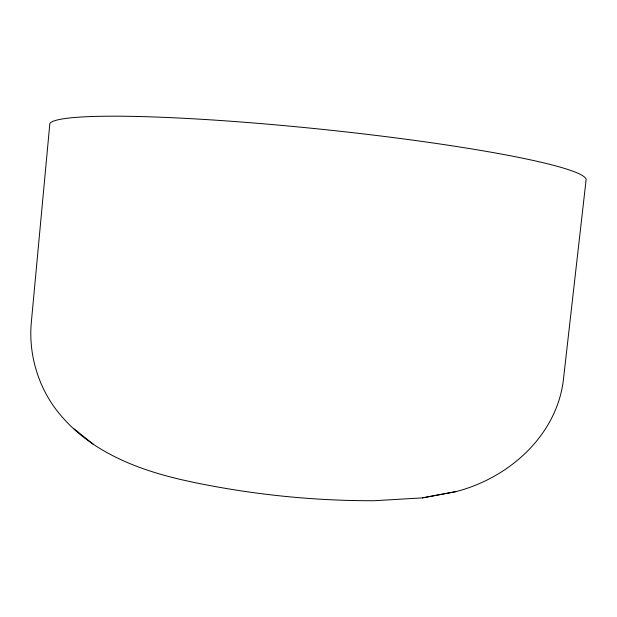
<?xml version="1.0" encoding="UTF-8"?>
<svg xmlns="http://www.w3.org/2000/svg" width="617" height="617" viewBox="0 0 617 617"><rect width="100%" height="100%" fill="white"/><g stroke="black" fill="none" stroke-linecap="round" stroke-linejoin="round"><path stroke-width="0.93" d="M456.079 491.595C509.858 477.728 558.516 434.121 563.761 376.524L586.15 179.346A269.868 23.353 5.9 0 0 323.077 129.439A269.868 23.353 5.9 0 0 49.854 123.415L31.359 321.935C28.081 356.078 39.411 391.278 62.155 416.976C94.571 454.235 142.62 471.442 189.62 481.491L194.579 482.556C253.564 494.703 313.76 500.881 373.995 500.726L422.406 497.888L456.079 491.595L422.406 497.888M74.179 428.915L93.514 444.433"/></g></svg>
